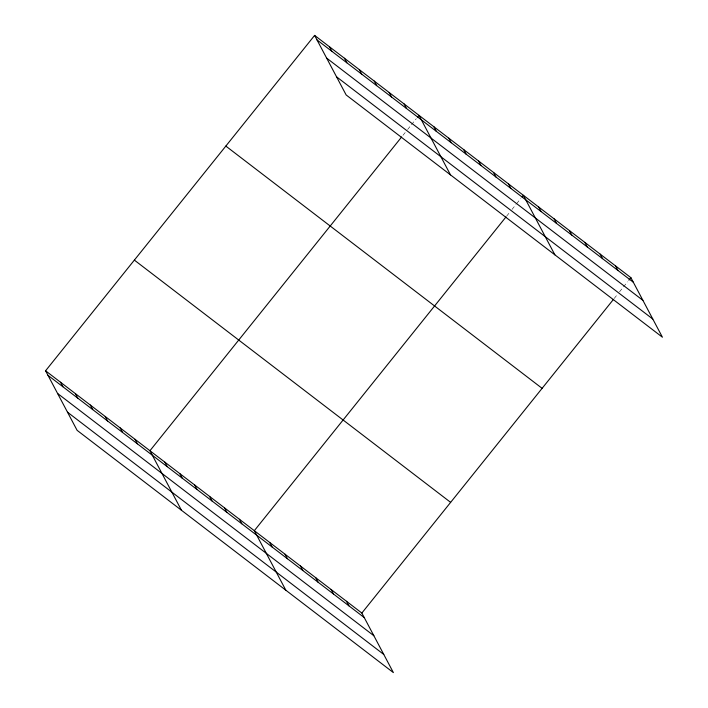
<?xml version="1.0" encoding="UTF-8"?>
<svg xmlns="http://www.w3.org/2000/svg" width="708" height="708" viewBox="0 0 708 708"><rect width="100%" height="100%" fill="white"/><g stroke="black" fill="none" stroke-linecap="round" stroke-linejoin="round"><path stroke-width="0.53" stroke-dasharray="3.54 2.66" d="M402.967 135.317L405.64 131.989M407.64 129.493L416.313 118.67M506.671 216.09L510.008 211.931M512.008 209.435L516.017 204.444M516.681 203.612L520.69 198.621M614.199 298.466L617.535 294.298M619.544 291.802L622.881 287.643M623.544 286.811L627.553 281.819"/><path stroke-width="1.06" d="M45.578 370.788L361.85 613.048L393.382 672.6L77.11 430.34L45.578 370.788L314.618 35.4L630.89 277.66L662.423 337.212L346.15 94.952L314.618 35.4M401.631 136.98L149.946 450.731L181.478 510.291M417.649 117.006L418.986 115.342L450.518 174.903M505.999 216.931L254.322 530.681L285.846 590.233M522.017 196.957L523.354 195.293L554.886 254.845M361.85 613.048L613.535 299.298M628.89 280.156L630.89 277.66M317.025 39.94L633.288 282.2M326.636 58.091L642.908 300.351M336.539 76.8L652.811 319.06M225.834 146.078L542.107 388.338M134.361 260.11L450.633 502.37M47.985 375.329L364.257 617.588M57.596 393.48L373.868 635.74M67.499 412.189L383.771 654.449M615.526 265.889L617.934 270.429M600.163 254.128L602.57 258.668M584.799 242.357L587.206 246.897M569.444 230.587L571.843 235.127M554.081 218.825L556.479 223.365M538.717 207.055L541.124 211.595M508.45 183.868L510.849 188.408M493.538 172.451L495.936 176.991M478.626 161.026L481.033 165.566M463.713 149.609L466.121 154.149M448.81 138.184L451.208 142.724M433.898 126.767L436.305 131.307M404.073 103.926L406.481 108.466M389.17 92.5L391.568 97.04M374.258 81.084L376.665 85.624M359.345 69.658L361.753 74.198M344.433 58.242L346.84 62.782M329.53 46.816L331.928 51.357M346.486 601.278L348.894 605.818M331.123 589.516L333.53 594.056M315.768 577.746L318.166 582.286M300.404 565.975L302.812 570.515M285.041 554.214L287.448 558.754M269.677 542.443L272.084 546.983M239.41 519.256L241.809 523.796M224.498 507.84L226.905 512.38M209.586 496.414L211.993 500.954M194.682 484.998L197.081 489.538M179.77 473.572L182.177 478.112M164.858 462.156L167.265 466.696M135.042 439.314L137.441 443.854M120.13 427.889L122.537 432.429M105.218 416.472L107.625 421.012M90.305 405.047L92.713 409.587M75.402 393.63L77.8 398.17M60.49 382.205L62.897 386.745"/></g></svg>
